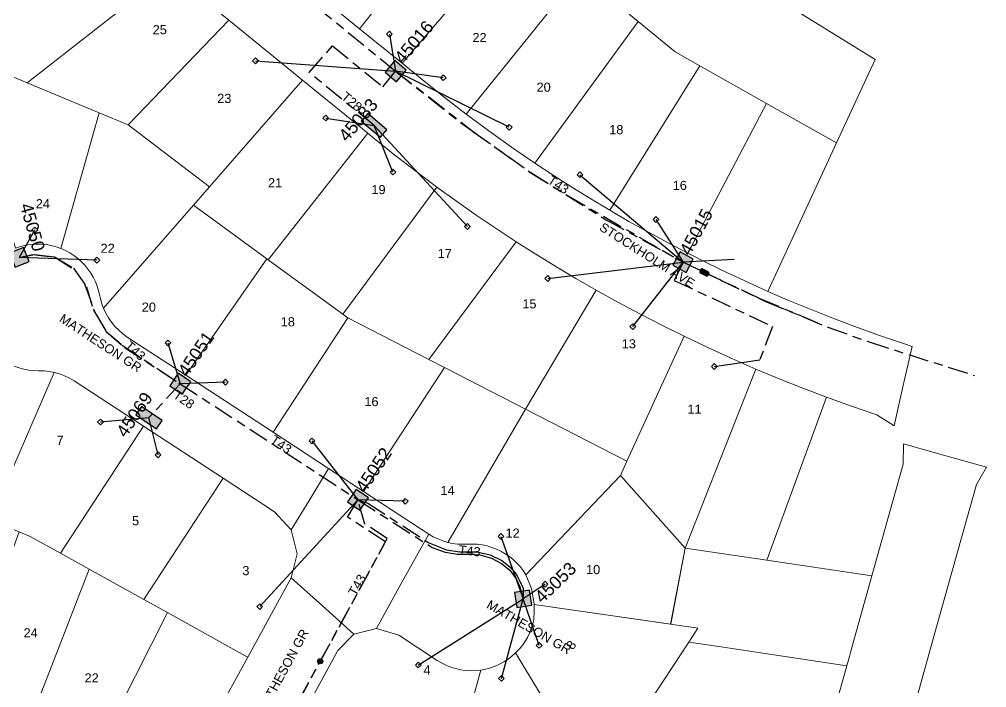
# Model space of a CAD drawing. Header units: metres. Extents: x 298351 to 299301, y 6265099 to 6266102.
# Drawn here: x 299109.7 to 299300.8, y 6265603.1 to 6265735 of the extents above; entities that cross this region are included whole.
import ezdxf
from ezdxf.enums import TextEntityAlignment as Align

# ---------------------------------------------------------------- set-up
doc = ezdxf.new("R2010")
doc.units = ezdxf.units.M
doc.linetypes.add('Cable Exist UG', pattern=[8.2, 4, -1.2, 1.8, -1.2])
doc.layers.get('0').update_dxf_attribs({"color": 6})
doc.layers.add('Cadastre Land Parcels_SP_EXT', color=9, linetype='Continuous', lineweight=5)
doc.layers.add('Cadastre Roads_SP_EXT', color=9, linetype='Continuous', lineweight=5)
for name, color, linetype in [('Equip_LV_EXT', 7, 'Continuous'), ('Equip_SL_EXT', 7, 'Continuous'), ('Mains_LV_EXT', 7, 'Continuous'), ('Mains_SL_EXT', 7, 'Continuous'), ('Services_SP_EXT', 7, 'Continuous'), ('SupportsUG_SP_LV_EXT', 7, 'Continuous'), ('SupportsUG_SP_LV_SL_EXT', 7, 'Continuous')]:
    doc.layers.add(name, color=color, linetype=linetype)
doc.layers.get('0').freeze()
doc.styles.add('COLUMN_LABEL', font='arial.ttf')
doc.styles.add('iecARIAL', font='arial.ttf', dxfattribs={"height": 2})
doc.styles.add('POLE_LABEL', font='arial.ttf')
doc.styles.get("Standard").update_dxf_attribs({"font": 'arial.ttf'})

# ---------------------------------------------------------------- blocks, each defined once
blk = doc.blocks.new('COLUMN_EXT')
blk.add_hatch(color=256).paths.add_polyline_path([(-1.49, 1.48), (-1.49, -1.49), (1.48, -1.49), (1.48, 1.48)])
blk.add_lwpolyline([(-1.49, -1.49), (1.48, -1.49), (1.48, 1.48), (-1.49, 1.48)], close=True)
for tag, height, style, flags, p in [('ASSET_NUM', 2.5, 'COLUMN_LABEL', 8, (2, 2)), ('STRUCTURE_PLANT_NUMBER', 0.2, 'POLE_LABEL', 9, (1.81, 0.03)), ('STREET_CODE', 0.2, 'COLUMN_LABEL', 9, (1.81, -0.2))]:
    blk.add_attdef(tag, text='', height=height, dxfattribs=dict(style=style, flags=flags)).set_placement(p, align=Align.MIDDLE_LEFT)
at = {"flags": 9}
for tag, p in [('COLUMN_TYPE', (1.81, -0.4)), ('OWNED_BY', (1.81, -0.6)), ('STATE', (1.81, -0.8)), ('USAGE', (1.81, -1)), ('STREETNAME', (1.81, -1.6)), ('SUBURB', (1.81, -1.8)), ('LEGEND', (1.81, -1.2)), ('LOCATION', (1.81, -1.4)), ('NOTES', (1.81, -2))]:
    blk.add_attdef(tag, text='', height=0.2, dxfattribs=at).set_placement(p, align=Align.MIDDLE_LEFT)
at = {"flags": 1}
blk.add_attdef('Z', (1.81, -2.35), '', height=0.2, dxfattribs=at)
blk = doc.blocks.new('PILLAR_EXT')
blk.add_hatch(color=256).paths.add_polyline_path([(-2.475, 0.99), (-2.475, -0.99), (2.475, -0.99), (2.475, 0.99)])
blk.add_lwpolyline([(-2.475, -0.99), (2.475, -0.99), (2.475, 0.99), (-2.475, 0.99)], close=True)
at = {"style": 'iecARIAL', "flags": 8}
blk.add_attdef('ASSET_NUM', (1.5, 3.5), '', height=2.5, dxfattribs=at)
for tag, p, flags in [('OWNED_BY', (0, -0.2), 9), ('STATE', (0, -0.4), 9), ('SUPPORT_TYPE', (0, -0.6), 9), ('STREETNAME', (0, -1.8), 9), ('SUBURB', (0, -2), 1), ('USAGE', (0, -0.8), 9), ('LEGEND', (0, -1), 9), ('LOCATION', (0, -1.2), 9), ('NOTES', (0, -1.4), 9), ('PARENT', (0, -1.6), 9)]:
    blk.add_attdef(tag, p, '', height=0.2, dxfattribs=dict(flags=flags))
blk = doc.blocks.new('CCP_EXT')
at = {"flags": 9}
for tag, p in [('STATE', (0, -1.8)), ('NOTES', (0, -2))]:
    blk.add_attdef(tag, text='', height=0.2, dxfattribs=at).set_placement(p, align=Align.MIDDLE_LEFT)
blk.add_wipeout([(0, 0.57), (0.57, 0), (0, -0.57), (-0.57, 0)])
blk.add_lwpolyline([(-0.57, 0), (0, 0.57), (0.57, 0), (0, -0.57), (-0.57, 0)])
at = {"flags": 1}
blk.add_attdef('Z', (0, 0), '', height=0.2, dxfattribs=at)
at = {"flags": 9}
for tag, p in [('CCP_TYPE', (0, 0)), ('CONSTRUCTED_VOLTAGE', (0, -0.2)), ('OPERATING_VOLTAGE', (0, -0.6)), ('ORIENTATION', (0, -0.8)), ('OWNED_BY', (0, -1)), ('NO_PHASES', (0, -0.4)), ('USAGE', (0, -1.2)), ('LEGEND', (0, -1.4)), ('LIFE_SUPPORT', (0, -1.6))]:
    blk.add_attdef(tag, text='', height=0.2, dxfattribs=at).set_placement(p, align=Align.MIDDLE_LEFT)
blk = doc.blocks.new('SL_STJ_EXT')
h = blk.add_hatch(color=256)
edge = h.paths.add_edge_path()
edge.add_ellipse((-0.59, 0.13), major_axis=(0.226, 0.226), ratio=1, start_angle=45, end_angle=135)
edge.add_line((-0.91, 0.13), (-0.91, -0.13))
edge.add_ellipse((-0.59, -0.13), major_axis=(0.226, 0.226), ratio=1, start_angle=135, end_angle=225)
edge.add_line((-0.59, -0.45), (0.59, -0.45))
edge.add_ellipse((0.59, -0.13), major_axis=(-0.226, 0.226), ratio=1, start_angle=135, end_angle=225)
edge.add_line((0.91, -0.13), (0.91, 0.13))
edge.add_ellipse((0.59, 0.13), major_axis=(-0.226, 0.226), ratio=1, start_angle=225, end_angle=315)
edge.add_line((0.59, 0.45), (-0.59, 0.45))
blk.add_lwpolyline([(-0.91, 0.13), (-0.91, -0.13, 0.414214), (-0.59, -0.45), (0.59, -0.45, 0.414214), (0.91, -0.13), (0.91, 0.13, 0.414214), (0.59, 0.45), (-0.59, 0.45, 0.414214)], format="xyb", close=True)
at = {"flags": 1}
blk.add_attdef('Z', (0, 0), '', height=0.2, dxfattribs=at)
at = {"flags": 9}
for tag, p in [('ORIENTATION', (0, 0)), ('USAGE', (0, -0.2)), ('LEGEND', (0, -0.4)), ('NOTES', (0, -0.6))]:
    blk.add_attdef(tag, text='', height=0.2, dxfattribs=at).set_placement(p, align=Align.MIDDLE_LEFT)
blk = doc.blocks.new('CONNECTOR_NODE_EXT')
h = blk.add_hatch(color=256)
edge = h.paths.add_edge_path()
edge.add_arc((0, 0), 0.5, 0, 360)
blk.add_circle((0, 0), 0.5)
at = {"flags": 1}
blk.add_attdef('Z', (0, 0), '', height=0.2, dxfattribs=at)
at = {"flags": 9}
for tag, p in [('CONNECTOR_TYPE', (0, 0)), ('CONSTRUCTED_VOLTAGE', (0, -0.2)), ('OPERATING_VOLTAGE', (0, -0.6)), ('ORIENTATION', (0, -0.8)), ('SUBTYPE', (0, -1)), ('NO_PHASES', (0, -0.4)), ('USAGE', (0, -1.2)), ('NOTES', (0, -1.4))]:
    blk.add_attdef(tag, text='', height=0.2, dxfattribs=at).set_placement(p, align=Align.MIDDLE_LEFT)

msp = doc.modelspace()

# ---------------------------------------------------------------- linework, layer by layer
at = {"layer": 'Cadastre Land Parcels_SP_EXT', "linetype": 'Continuous'}
for points in [[(299188.33, 6265747.41), (299161.68, 6265768.64), (299155.29, 6265760.62), (299153.7, 6265756.99), (299154.13, 6265753.05), (299156.45, 6265749.85), (299176.97, 6265733.15), (299188.33, 6265747.41)], [(299139.63, 6265744.67), (299137.85, 6265746.5), (299136.13, 6265748.38), (299134.47, 6265750.32), (299132.87, 6265752.3), (299131.34, 6265754.34), (299129.88, 6265756.43), (299100.98, 6265733.17), (299097.39, 6265728.25), (299111.27, 6265722.48), (299139.63, 6265744.67)], [(299220.42, 6265744.09), (299208.84, 6265753.61), (299185.34, 6265726.33), (299189.3, 6265723.11), (299193.64, 6265719.64), (299198.04, 6265716.26), (299220.42, 6265744.09)], [(299151.11, 6265734.86), (299145.26, 6265739.62), (299143.33, 6265741.25), (299141.45, 6265742.93), (299139.63, 6265744.67), (299111.27, 6265722.48), (299125.49, 6265716.55), (299131.21, 6265714.18), (299151.11, 6265734.86)], [(299232.01, 6265734.57), (299220.42, 6265744.09), (299198.04, 6265716.26), (299202.49, 6265712.97), (299206.99, 6265709.76), (299211.56, 6265706.63), (299232.01, 6265734.57)], [(299165.69, 6265722.99), (299151.11, 6265734.86), (299131.21, 6265714.18), (299147.32, 6265701.97), (299165.69, 6265722.99)], [(299244.17, 6265725.85), (299239.29, 6265728.6), (299232.01, 6265734.57), (299211.56, 6265706.63), (299215.21, 6265704.22), (299218.9, 6265701.87), (299222.61, 6265699.57), (299226.37, 6265697.32), (299244.17, 6265725.85)], [(299111.27, 6265722.48), (299097.39, 6265728.25), (299108.97, 6265689.85), (299109.94, 6265690.17), (299110.94, 6265690.41), (299111.95, 6265690.56), (299112.97, 6265690.64), (299113.99, 6265690.62), (299115.01, 6265690.53), (299116.01, 6265690.35), (299117, 6265690.09), (299117.97, 6265689.75), (299125.49, 6265716.55), (299111.27, 6265722.48)], [(299257.37, 6265718.4), (299244.17, 6265725.85), (299226.37, 6265697.32), (299230.17, 6265695.11), (299234.02, 6265692.96), (299237.89, 6265690.86), (299241.79, 6265688.83), (299257.37, 6265718.4)], [(299178.56, 6265712.51), (299165.69, 6265722.99), (299147.32, 6265701.97), (299144.12, 6265698.3), (299158.63, 6265687.74), (299158.88, 6265687.56), (299178.56, 6265712.51)], [(299271.19, 6265710.63), (299257.37, 6265718.4), (299241.79, 6265688.83), (299245.71, 6265686.86), (299249.65, 6265684.95), (299253.63, 6265683.09), (299257.63, 6265681.29), (299271.19, 6265710.63)], [(299131.21, 6265714.18), (299125.49, 6265716.55), (299117.97, 6265689.75), (299118.85, 6265689.36), (299119.7, 6265688.9), (299120.51, 6265688.37), (299121.28, 6265687.79), (299122.01, 6265687.15), (299122.68, 6265686.45), (299123.29, 6265685.7), (299123.84, 6265684.91), (299124.34, 6265684.08), (299124.76, 6265683.21), (299125.12, 6265682.31), (299125.41, 6265681.39), (299125.62, 6265680.45), (299125.81, 6265679.6), (299126.06, 6265678.77), (299126.37, 6265677.96), (299144.12, 6265698.3), (299147.32, 6265701.97), (299131.21, 6265714.18)], [(299192.24, 6265701.88), (299188.05, 6265705.01), (299183.92, 6265708.21), (299179.84, 6265711.47), (299178.56, 6265712.51), (299158.88, 6265687.56), (299173.64, 6265676.82), (299192.24, 6265701.88)], [(299207.88, 6265691.1), (299203.91, 6265693.71), (299199.98, 6265696.37), (299196.09, 6265699.1), (299192.24, 6265701.88), (299173.64, 6265676.82), (299174.64, 6265676.09), (299190.63, 6265667.87), (299207.88, 6265691.1)], [(299158.63, 6265687.74), (299144.12, 6265698.3), (299126.37, 6265677.96), (299126.82, 6265676.99), (299127.35, 6265676.07), (299127.96, 6265675.19), (299128.64, 6265674.37), (299129.39, 6265673.61), (299130.21, 6265672.91), (299131.07, 6265672.29), (299142.63, 6265664.74), (299158.63, 6265687.74)], [(299223.7, 6265681.54), (299219.7, 6265683.84), (299215.72, 6265686.2), (299211.79, 6265688.62), (299207.88, 6265691.1), (299190.63, 6265667.87), (299193.71, 6265666.29), (299209.76, 6265658.04), (299223.7, 6265681.54)], [(299159.88, 6265653.48), (299174.64, 6265676.09), (299173.64, 6265676.82), (299158.88, 6265687.56), (299158.63, 6265687.74), (299142.63, 6265664.74), (299159.88, 6265653.48)], [(299241.06, 6265672.43), (299236.67, 6265674.6), (299232.31, 6265676.85), (299227.99, 6265679.16), (299223.7, 6265681.54), (299209.76, 6265658.04), (299229.77, 6265647.75), (299241.06, 6265672.43)], [(299190.63, 6265667.87), (299174.64, 6265676.09), (299159.88, 6265653.48), (299170.85, 6265646.31), (299177.73, 6265641.82), (299193.71, 6265666.29), (299190.63, 6265667.87)], [(299255.24, 6265665.95), (299250.49, 6265668.05), (299245.76, 6265670.2), (299241.06, 6265672.43), (299229.77, 6265647.75), (299228.49, 6265644.95), (299241.28, 6265630.63), (299255.24, 6265665.95)], [(299116.62, 6265665.31), (299115.61, 6265665.51), (299114.58, 6265665.62), (299113.55, 6265665.64), (299112.57, 6265665.66), (299111.59, 6265665.76), (299110.63, 6265665.94), (299109.68, 6265666.19), (299108.75, 6265666.51), (299107.85, 6265666.91), (299106.99, 6265667.37), (299106.16, 6265667.91), (299105.38, 6265668.5), (299104.65, 6265669.15), (299081.74, 6265645.35), (299095.68, 6265639.59), (299103.95, 6265636.21), (299116.62, 6265665.31)], [(299209.76, 6265658.04), (299193.71, 6265666.29), (299177.73, 6265641.82), (299190.63, 6265633.39), (299191.51, 6265632.87), (299192.43, 6265632.42), (299193.39, 6265632.04), (299194.37, 6265631.75), (299209.76, 6265658.04)], [(299269.19, 6265660.43), (299264.52, 6265662.2), (299259.87, 6265664.05), (299255.24, 6265665.95), (299241.28, 6265630.63), (299257.41, 6265628.23), (299269.19, 6265660.43)], [(299134.26, 6265654.69), (299120.6, 6265663.61), (299119.66, 6265664.16), (299118.68, 6265664.63), (299117.66, 6265665.02), (299116.62, 6265665.31), (299103.95, 6265636.21), (299109.7, 6265633.82), (299111.9, 6265632.93), (299117.88, 6265629.61), (299134.26, 6265654.69)], [(299229.77, 6265647.75), (299209.76, 6265658.04), (299194.37, 6265631.75), (299195.33, 6265631.54), (299196.31, 6265631.41), (299197.3, 6265631.36), (299199.26, 6265631.41), (299200.24, 6265631.36), (299201.2, 6265631.23), (299202.16, 6265631.03), (299203.1, 6265630.76), (299204.01, 6265630.41), (299204.89, 6265629.99), (299205.74, 6265629.5), (299206.55, 6265628.95), (299207.31, 6265628.34), (299208.02, 6265627.67), (299208.68, 6265626.95), (299209.28, 6265626.18), (299209.81, 6265625.36), (299228.49, 6265644.95), (299229.77, 6265647.75)], [(299149.99, 6265644.42), (299134.26, 6265654.69), (299117.88, 6265629.61), (299123.55, 6265626.44), (299134.36, 6265620.47), (299149.99, 6265644.42)], [(299241.28, 6265630.63), (299228.49, 6265644.95), (299209.81, 6265625.36), (299210.94, 6265622.62), (299211.48, 6265619.63), (299211.47, 6265619.46), (299238.42, 6265615.61), (299241.28, 6265630.63)], [(299163.43, 6265634.2), (299160.14, 6265637.79), (299149.99, 6265644.42), (299134.36, 6265620.47), (299139.01, 6265617.89), (299154.38, 6265609.35), (299154.85, 6265609.09), (299163.41, 6265624.76), (299164.62, 6265629.48), (299163.43, 6265634.2)], [(299110.59, 6265593.12), (299116.62, 6265608.62), (299123.55, 6265626.44), (299117.88, 6265629.61), (299111.9, 6265632.93), (299109.7, 6265633.82), (299097.15, 6265599.55), (299101.66, 6265597.47), (299106.14, 6265595.33), (299110.59, 6265593.12)], [(299273.73, 6265609.22), (299274.03, 6265610.29), (299278.18, 6265625.12), (299257.41, 6265628.23), (299241.28, 6265630.63), (299238.41, 6265615.61), (299243.78, 6265614.8), (299242.01, 6265612.05), (299247.9, 6265611.17), (299273.21, 6265607.38), (299273.73, 6265609.22)], [(299134.36, 6265620.47), (299123.55, 6265626.44), (299116.62, 6265608.62), (299110.59, 6265593.12), (299114.8, 6265590.97), (299118.98, 6265588.75), (299123.13, 6265586.49), (299139.01, 6265617.89), (299134.36, 6265620.47)], [(299229.46, 6265593.01), (299235.41, 6265602.04), (299242.01, 6265612.05), (299243.78, 6265614.8), (299238.41, 6265615.61), (299211.47, 6265619.46), (299211.43, 6265618.03), (299211.39, 6265616.58), (299211.17, 6265615.65), (299210.88, 6265614.73), (299210.52, 6265613.83), (299210.1, 6265612.97), (299209.61, 6265612.14), (299209.06, 6265611.35), (299208.45, 6265610.61), (299207.78, 6265609.91), (299223.48, 6265583.92), (299229.46, 6265593.01)], [(299138.89, 6265582.01), (299141.6, 6265584.84), (299154.85, 6265609.09), (299154.38, 6265609.35), (299139.01, 6265617.89), (299123.13, 6265586.49), (299131.31, 6265581.89), (299135.11, 6265580.93), (299138.89, 6265582.01)], [(299200.91, 6265606.54), (299199.91, 6265606.44), (299198.91, 6265606.41), (299197.91, 6265606.47), (299196.91, 6265606.6), (299195.93, 6265606.82), (299194.97, 6265607.11), (299194.03, 6265607.48), (299193.13, 6265607.93), (299192.27, 6265608.44), (299184.68, 6265613.4), (299180.3, 6265614.77), (299175.85, 6265613.65), (299172.64, 6265610.37), (299167.13, 6265600.28), (299182.82, 6265590.26), (299194.41, 6265582.86), (299200.91, 6265606.54)], [(299273.21, 6265607.38), (299247.9, 6265611.17), (299242.01, 6265612.05), (299235.41, 6265602.04), (299265.79, 6265586.23), (299266.83, 6265588.31), (299267.79, 6265590.43), (299268.69, 6265592.58), (299269.5, 6265594.76), (299270.25, 6265596.96), (299270.91, 6265599.19), (299273.21, 6265607.38)], [(299223.48, 6265583.92), (299207.78, 6265609.91), (299207.06, 6265609.26), (299206.28, 6265608.67), (299205.47, 6265608.15), (299204.61, 6265607.69), (299203.72, 6265607.29), (299202.81, 6265606.97), (299201.87, 6265606.72), (299200.91, 6265606.54), (299194.41, 6265582.86), (299193.36, 6265578.99), (299208.38, 6265578.07), (299221.23, 6265583.05), (299223.48, 6265583.92)]]:
    msp.add_lwpolyline(points, close=True, dxfattribs=at)
for points in [[(299188.33, 6265747.41), (299176.97, 6265733.15), (299185.34, 6265726.33), (299208.84, 6265753.61)], [(299220.42, 6265744.09), (299232.01, 6265734.57), (299239.29, 6265728.6), (299244.17, 6265725.85), (299257.37, 6265718.4), (299271.19, 6265710.63), (299278.79, 6265727.09), (299258.97, 6265739.4)]]:
    msp.add_lwpolyline(points, dxfattribs=at)
at = {"layer": 'Cadastre Roads_SP_EXT', "linetype": 'Continuous'}
msp.add_lwpolyline([(299285.37, 6265595.15), (299290.15, 6265612.22), (299295.15, 6265630.06), (299298.83, 6265643.2), (299300.84, 6265646.61), (299300.84, 6265646.61), (299292.31, 6265648.99), (299284.43, 6265651.18), (299284.35, 6265647.16), (299278.18, 6265625.12), (299274.03, 6265610.29), (299273.73, 6265609.22), (299273.21, 6265607.38), (299270.91, 6265599.19)], dxfattribs=at)
at = {"layer": 'Mains_LV_EXT', "linetype": 'Cable Exist UG'}
for points in [[(299141.53, 6265663.07), (299135.35, 6265656.37)], [(299169.2, 6265608.26), (299182.07, 6265631.82), (299174.56, 6265636.73), (299176.64, 6265640.15)], [(299165.26, 6265568.54), (299161.04, 6265562.96), (299156.77, 6265565.29), (299153.05, 6265568.76), (299151.71, 6265573.79), (299153.17, 6265578.81), (299169.2, 6265608.26)]]:
    msp.add_lwpolyline(points, dxfattribs=at)
at = {"layer": 'Mains_SL_EXT', "linetype": 'Cable Exist UG'}
msp.add_lwpolyline([(299267.36, 6265675.11), (299255.99, 6265679.88), (299245.09, 6265685.04)], dxfattribs=at)
at = {"layer": 'Services_SP_EXT'}
msp.add_lwpolyline([(299250.97, 6265687.59), (299240.86, 6265687.06)], dxfattribs=at)

# ---------------------------------------------------------------- block references
at = {"layer": 'Equip_LV_EXT'}
msp.add_blockref('CONNECTOR_NODE_EXT', (299169.2, 6265608.26), dxfattribs=at)
at = {"layer": 'Equip_SL_EXT', "rotation": 153.4699051991898}
msp.add_blockref('SL_STJ_EXT', (299245.09, 6265685.04), dxfattribs=at)
at = {"layer": 'SupportsUG_SP_LV_EXT'}
ref = msp.add_blockref('PILLAR_EXT', (299179.82, 6265714.07), dxfattribs=dict(at, rotation=319.6961842637717))
ref.add_attrib('ASSET_NUM', '45083', dxfattribs={"layer": '0', "height": 2.5, "rotation": 49.7324, "style": 'iecARIAL'}).set_placement((299181.33, 6265717.57), align=Align.BOTTOM_RIGHT)
ref = msp.add_blockref('PILLAR_EXT', (299135.35, 6265656.37), dxfattribs=dict(at, rotation=325.7277109731139))
ref.add_attrib('ASSET_NUM', '45069', dxfattribs={"layer": '0', "height": 2.5, "rotation": 55.7639, "style": 'iecARIAL'}).set_placement((299136.85, 6265659.87), align=Align.BOTTOM_RIGHT)
at = {"layer": 'SupportsUG_SP_LV_SL_EXT'}
ref = msp.add_blockref('COLUMN_EXT', (299184.08, 6265724.78), dxfattribs=dict(at, rotation=139.6513454744976))
ref.add_attrib('ASSET_NUM', '45016', dxfattribs={"layer": '0', "height": 2.5, "rotation": 49.76, "style": 'COLUMN_LABEL'}).set_placement((299186.08, 6265725.53), align=Align.BOTTOM_LEFT)
ref = msp.add_blockref('COLUMN_EXT', (299109.74, 6265688.02), dxfattribs=dict(at, rotation=201.7408264006667))
ref.add_attrib('ASSET_NUM', '45050', dxfattribs={"layer": '0', "height": 2.5, "rotation": 285.6323, "style": 'COLUMN_LABEL'}).set_placement((299111.74, 6265688.77), align=Align.BOTTOM_RIGHT)
ref = msp.add_blockref('COLUMN_EXT', (299240.86, 6265687.06), dxfattribs=dict(at, rotation=151.2270027954572))
ref.add_attrib('ASSET_NUM', '45015', dxfattribs={"layer": '0', "height": 2.5, "rotation": 61.3355, "style": 'COLUMN_LABEL'}).set_placement((299242.86, 6265687.81), align=Align.BOTTOM_LEFT)
ref = msp.add_blockref('COLUMN_EXT', (299141.53, 6265663.07), dxfattribs=dict(at, rotation=145.6547608736054))
ref.add_attrib('ASSET_NUM', '45051', dxfattribs={"layer": '0', "height": 2.5, "rotation": 55.7634, "style": 'COLUMN_LABEL'}).set_placement((299143.53, 6265663.82), align=Align.BOTTOM_LEFT)
ref = msp.add_blockref('COLUMN_EXT', (299176.64, 6265640.15), dxfattribs=dict(at, rotation=145.6567616786042))
ref.add_attrib('ASSET_NUM', '45052', dxfattribs={"layer": '0', "height": 2.5, "rotation": 55.7659, "style": 'COLUMN_LABEL'}).set_placement((299178.64, 6265640.9), align=Align.BOTTOM_LEFT)
ref = msp.add_blockref('COLUMN_EXT', (299209.27, 6265620.59), dxfattribs=dict(at, rotation=98.94896938249435))
ref.add_attrib('ASSET_NUM', '45053', dxfattribs={"layer": '0', "height": 2.5, "rotation": 44.0722, "style": 'COLUMN_LABEL'}).set_placement((299211.28, 6265621.34), align=Align.TOP_LEFT)

# ---------------------------------------------------------------- texts
at = {"layer": 'Cadastre Land Parcels_SP_EXT'}
for s, p in [('25', (299136.09, 6265732.07)), ('22', (299199.26, 6265730.51)), ('20', (299211.92, 6265720.72)), ('23', (299148.83, 6265718.5)), ('18', (299226.27, 6265712.33)), ('21', (299158.87, 6265701.85)), ('19', (299179.3, 6265700.5)), ('16', (299238.82, 6265701.33)), ('24', (299112.99, 6265697.71)), ('22', (299125.8, 6265688.91)), ('17', (299192.38, 6265687.87)), ('15', (299209.11, 6265677.94)), ('20', (299133.93, 6265677.29)), ('18', (299161.38, 6265674.4)), ('13', (299228.75, 6265670.05)), ('16', (299177.91, 6265658.64)), ('11', (299241.73, 6265657.14)), ('7', (299117.09, 6265651)), ('14', (299192.94, 6265641.08)), ('5', (299132.01, 6265635.12)), ('12', (299205.79, 6265632.67)), ('3', (299153.8, 6265625.27)), ('10', (299221.7, 6265625.47)), ('24', (299110.58, 6265612.99)), ('4', (299189.57, 6265605.64)), ('22', (299122.63, 6265604.09))]:
    msp.add_text(s, height=1.8, dxfattribs=at).set_placement(p)
msp.add_text('8', height=1.8, rotation=53.4096, dxfattribs=at).set_placement((299219.08, 6265610.39))
at = {"layer": 'Cadastre Roads_SP_EXT'}
for rotation, p in [(326.8644, (299117.47, 6265675.47)), (61.3528, (299158.03, 6265597.56))]:
    msp.add_text('MATHESON GR', height=1.8, rotation=rotation, dxfattribs=at).set_placement(p)
at = {"layer": 'Mains_LV_EXT'}
for s, rotation, p in [('T28', 319.7266, (299173.19, 6265719.47)), ('T43', 326.7632, (299213.92, 6265702.79)), ('T43', 318.5249, (299130.43, 6265670.35)), ('T28', 325.7277, (299139.96, 6265660.41)), ('T43', 325.7294, (299159.17, 6265651.56)), ('T43', 353.8279, (299196.44, 6265629.4)), ('T43', 60.2648, (299176.17, 6265621.01))]:
    msp.add_text(s, height=1.8, rotation=rotation, dxfattribs=at).set_placement(p)

# ---------------------------------------------------------------- next in the draw order: block references
at = {"layer": 'Services_SP_EXT'}
for p in [(299182.85, 6265732.08), (299156.39, 6265726.82), (299193.5, 6265723.49), (299170.27, 6265715.52), (299206.5, 6265713.71), (299183.55, 6265704.86), (299220.5, 6265704.33), (299198.25, 6265694.11), (299235.51, 6265695.5), (299112.81, 6265693.43), (299125.05, 6265687.47), (299214.13, 6265683.84), (299230.95, 6265674.35), (299139.1, 6265671.12), (299247.03, 6265666.46), (299150.45, 6265663.38), (299125.78, 6265655.53), (299167.54, 6265651.77), (299137.14, 6265649.03), (299185.98, 6265639.86), (299204.89, 6265632.92), (299213.59, 6265623.49), (299157.22, 6265619.06), (299212.43, 6265611.41), (299188.56, 6265607.53), (299204.98, 6265604.9)]:
    msp.add_blockref('CCP_EXT', p, dxfattribs=at)

# ---------------------------------------------------------------- next in the draw order: linework, layer by layer
at = {"layer": 'Cadastre Roads_SP_EXT', "linetype": 'Continuous'}
for points in [[(299145.26, 6265739.62), (299151.11, 6265734.86), (299165.69, 6265722.99), (299178.56, 6265712.51), (299179.84, 6265711.47), (299183.92, 6265708.21), (299188.05, 6265705.01), (299192.24, 6265701.88), (299196.09, 6265699.1), (299199.98, 6265696.37), (299203.91, 6265693.71), (299207.88, 6265691.1), (299211.79, 6265688.62), (299215.72, 6265686.2), (299219.7, 6265683.84), (299223.7, 6265681.54), (299227.99, 6265679.16), (299232.31, 6265676.85), (299236.67, 6265674.6), (299241.06, 6265672.43), (299245.76, 6265670.2), (299250.49, 6265668.05), (299255.24, 6265665.95), (299259.87, 6265664.05), (299264.52, 6265662.2), (299269.19, 6265660.43), (299274.17, 6265658.63), (299279.17, 6265656.92), (299282.55, 6265654.73), (299284.31, 6265662.48), (299286.12, 6265670.43), (299284.6, 6265670.92), (299279.68, 6265672.6), (299274.78, 6265674.35), (299270.46, 6265675.99), (299266.15, 6265677.69), (299261.88, 6265679.46), (299257.63, 6265681.29), (299253.63, 6265683.09), (299249.65, 6265684.95), (299245.71, 6265686.86), (299241.79, 6265688.83), (299237.89, 6265690.86), (299234.02, 6265692.96), (299230.17, 6265695.11), (299226.37, 6265697.32), (299222.61, 6265699.57), (299218.9, 6265701.87), (299215.21, 6265704.22), (299211.56, 6265706.63), (299206.99, 6265709.76), (299202.49, 6265712.97), (299198.04, 6265716.26), (299193.64, 6265719.64), (299189.3, 6265723.11), (299185.34, 6265726.33), (299176.97, 6265733.15), (299176.97, 6265733.15), (299156.45, 6265749.85)], [(299109.68, 6265666.19), (299110.63, 6265665.94), (299111.59, 6265665.76), (299112.57, 6265665.66), (299113.55, 6265665.64), (299114.58, 6265665.62), (299115.61, 6265665.51), (299116.62, 6265665.31), (299117.66, 6265665.02), (299118.68, 6265664.63), (299119.66, 6265664.16), (299120.6, 6265663.61), (299134.26, 6265654.69), (299149.99, 6265644.42), (299160.14, 6265637.79), (299163.43, 6265634.2), (299166.92, 6265639.9), (299170.85, 6265646.31), (299159.88, 6265653.48), (299142.63, 6265664.74), (299131.07, 6265672.29), (299130.21, 6265672.91), (299129.39, 6265673.61), (299128.64, 6265674.37), (299127.96, 6265675.19), (299127.35, 6265676.07), (299126.82, 6265676.99), (299126.37, 6265677.96), (299126.06, 6265678.77), (299125.81, 6265679.6), (299125.62, 6265680.45), (299125.41, 6265681.39), (299125.12, 6265682.31), (299124.76, 6265683.21), (299124.34, 6265684.08), (299123.84, 6265684.91), (299123.29, 6265685.7), (299122.68, 6265686.45), (299122.01, 6265687.15), (299121.28, 6265687.79), (299120.51, 6265688.37), (299119.7, 6265688.9), (299118.85, 6265689.36), (299117.97, 6265689.75), (299117.97, 6265689.75), (299117, 6265690.09), (299116.01, 6265690.35), (299115.01, 6265690.53), (299113.99, 6265690.62), (299112.97, 6265690.64), (299111.95, 6265690.56), (299110.94, 6265690.41), (299109.94, 6265690.17), (299108.97, 6265689.85)]]:
    msp.add_lwpolyline(points, dxfattribs=at)
for points in [[(299194.37, 6265631.75), (299193.39, 6265632.04), (299192.43, 6265632.42), (299191.51, 6265632.87), (299190.63, 6265633.39), (299185.2, 6265623.6), (299180.3, 6265614.77), (299184.68, 6265613.4), (299192.27, 6265608.44), (299193.13, 6265607.93), (299194.03, 6265607.48), (299194.97, 6265607.11), (299195.93, 6265606.82), (299196.91, 6265606.6), (299197.91, 6265606.47), (299198.91, 6265606.41), (299199.91, 6265606.44), (299200.91, 6265606.54), (299201.87, 6265606.72), (299202.81, 6265606.97), (299203.72, 6265607.29), (299204.61, 6265607.69), (299205.47, 6265608.15), (299206.28, 6265608.67), (299207.06, 6265609.26), (299207.78, 6265609.91), (299208.45, 6265610.61), (299209.06, 6265611.35), (299209.61, 6265612.14), (299210.1, 6265612.97), (299210.52, 6265613.83), (299210.88, 6265614.73), (299211.17, 6265615.65), (299211.39, 6265616.58), (299211.43, 6265618.02), (299211.47, 6265619.46), (299211.48, 6265619.63), (299210.94, 6265622.62), (299209.81, 6265625.36), (299209.28, 6265626.18), (299208.68, 6265626.95), (299208.02, 6265627.67), (299207.31, 6265628.34), (299206.55, 6265628.95), (299205.74, 6265629.5), (299204.89, 6265629.99), (299204.01, 6265630.41), (299203.1, 6265630.76), (299202.16, 6265631.03), (299201.2, 6265631.23), (299200.24, 6265631.36), (299199.26, 6265631.41), (299197.3, 6265631.36), (299196.31, 6265631.41), (299195.33, 6265631.54), (299194.37, 6265631.75)], [(299175.85, 6265613.65), (299170.26, 6265618.65), (299163.41, 6265624.76), (299154.85, 6265609.09), (299141.6, 6265584.84), (299138.89, 6265582.01), (299145.32, 6265578.38), (299153.73, 6265573.63), (299154.67, 6265577.48), (299167.13, 6265600.28), (299172.64, 6265610.37), (299175.85, 6265613.65)]]:
    msp.add_lwpolyline(points, close=True, dxfattribs=at)
at = {"layer": 'Mains_LV_EXT', "linetype": 'Cable Exist UG'}
for points in [[(299135.98, 6265751.62), (299141.56, 6265745.61), (299149.26, 6265753.14), (299184.08, 6265724.78)], [(299179.82, 6265714.07), (299167, 6265724.51), (299171.61, 6265729.78), (299181.56, 6265721.68), (299184.08, 6265724.78)], [(299184.08, 6265724.78), (299196.89, 6265714.63), (299210.82, 6265704.73), (299225.65, 6265695.43), (299240.86, 6265687.06)], [(299109.74, 6265688.02), (299112.34, 6265688.59), (299116.68, 6265688.09), (299120.43, 6265685.88), (299123, 6265682.23), (299124.37, 6265677.59), (299126.88, 6265673.37), (299130.54, 6265670.25), (299141.53, 6265663.07)], [(299240.86, 6265687.06), (299239.09, 6265683.47), (299258.56, 6265674.37), (299256, 6265667.81)], [(299240.86, 6265687.06), (299257.02, 6265679.39), (299269.47, 6265674.24), (299277.62, 6265671.32), (299298.44, 6265664.69)], [(299141.53, 6265663.07), (299176.64, 6265640.15)], [(299176.64, 6265640.15), (299191.29, 6265630.75), (299193.87, 6265629.82), (299196.27, 6265629.41), (299198.58, 6265629.4), (299200.71, 6265629.28), (299203.04, 6265628.64), (299205.01, 6265627.58), (299206.61, 6265626.25), (299207.91, 6265624.56), (299208.64, 6265622.95), (299209.27, 6265620.59)]]:
    msp.add_lwpolyline(points, dxfattribs=at)
at = {"layer": 'Mains_SL_EXT', "linetype": 'Cable Exist UG'}
for points in [[(299135.98, 6265751.62), (299141.56, 6265745.61), (299149.26, 6265753.14), (299184.08, 6265724.78)], [(299184.08, 6265724.78), (299199.55, 6265712.74), (299210.77, 6265704.77), (299218.01, 6265700.22), (299240.86, 6265687.06)], [(299109.74, 6265688.02), (299112.72, 6265688.55), (299116.68, 6265688.09), (299120.69, 6265685.51), (299122.63, 6265682.77), (299124.76, 6265676.94), (299126.82, 6265673.47), (299130.06, 6265670.66), (299141.53, 6265663.07)], [(299141.53, 6265663.07), (299176.64, 6265640.15)], [(299165.36, 6265570.8), (299160.3, 6265563.2), (299156.77, 6265565.29), (299153.05, 6265568.76), (299151.71, 6265573.79), (299153.25, 6265579.05), (299182.44, 6265632.48), (299178.01, 6265635.37), (299176.64, 6265640.15)], [(299176.64, 6265640.15), (299178.6, 6265639.46), (299190.52, 6265631.72), (299194.15, 6265630.3), (299196.79, 6265629.89), (299200.1, 6265629.87), (299202.77, 6265629.28), (299205.04, 6265628.17), (299206.64, 6265626.91), (299207.99, 6265625.39), (299209.28, 6265622.71), (299209.27, 6265620.59)]]:
    msp.add_lwpolyline(points, dxfattribs=at)
at = {"layer": 'Services_SP_EXT'}
for points in [[(299182.85, 6265732.08), (299184.08, 6265724.78)], [(299156.39, 6265726.82), (299184.08, 6265724.78)], [(299193.5, 6265723.49), (299184.08, 6265724.78)], [(299206.5, 6265713.71), (299184.08, 6265724.78)], [(299170.27, 6265715.52), (299179.82, 6265714.07)], [(299183.55, 6265704.86), (299179.82, 6265714.07)], [(299198.25, 6265694.11), (299179.82, 6265714.07)], [(299220.5, 6265704.33), (299240.86, 6265687.06)], [(299235.51, 6265695.5), (299240.86, 6265687.06)], [(299112.81, 6265693.43), (299109.74, 6265688.02)], [(299125.05, 6265687.47), (299109.74, 6265688.02)], [(299214.13, 6265683.84), (299240.86, 6265687.06)], [(299230.95, 6265674.35), (299240.86, 6265687.06)], [(299139.1, 6265671.12), (299141.53, 6265663.07)], [(299247.03, 6265666.46), (299256, 6265667.81)], [(299150.45, 6265663.38), (299141.53, 6265663.07)], [(299125.78, 6265655.53), (299135.35, 6265656.37)], [(299137.14, 6265649.03), (299135.35, 6265656.37)], [(299167.54, 6265651.77), (299176.64, 6265640.15)], [(299157.22, 6265619.06), (299176.64, 6265640.15)], [(299185.98, 6265639.86), (299176.64, 6265640.15)], [(299204.89, 6265632.92), (299209.27, 6265620.59)], [(299213.59, 6265623.49), (299209.27, 6265620.59)], [(299188.56, 6265607.53), (299209.27, 6265620.59)], [(299204.98, 6265604.9), (299209.27, 6265620.59)], [(299212.43, 6265611.41), (299209.27, 6265620.59)]]:
    msp.add_lwpolyline(points, dxfattribs=at)

# ---------------------------------------------------------------- next in the draw order: texts
at = {"layer": 'Cadastre Roads_SP_EXT'}
for s, rotation, p in [('STOCKHOLM AVE', 327.5901, (299224.15, 6265693.49)), ('MATHESON GR', 330.1437, (299201.87, 6265618.91))]:
    msp.add_text(s, height=1.8, rotation=rotation, dxfattribs=at).set_placement(p)

doc.saveas('drawing.dxf')
